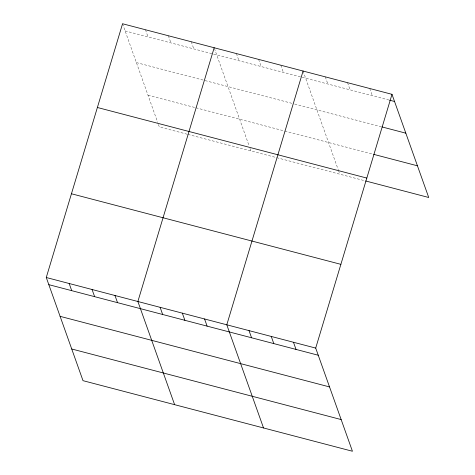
<?xml version="1.0" encoding="UTF-8"?>
<svg xmlns="http://www.w3.org/2000/svg" width="475" height="475" viewBox="0 0 475 475"><rect width="100%" height="100%" fill="white"/><g stroke="black" fill="none" stroke-linecap="round" stroke-linejoin="round"><path stroke-width="0.36" stroke-dasharray="2.38 1.78" d="M125.109 30.911L388.805 99.987M136.396 62.593L203.668 80.216M205.099 80.59L291.816 103.307M294.684 104.055L381.449 126.783M148.016 95.232L195.249 107.605M195.967 107.795L284.08 130.874M284.798 131.064L372.994 154.167M187.209 134.229L159.297 126.914L157.943 123.114M187.928 134.413L275.999 157.486M276.717 157.676L364.913 180.779M369.764 88.504L372.317 95.665M347.54 82.686L350.087 89.84M325.31 76.861L327.857 84.022M303.08 71.036L338.236 169.771M338.461 170.4L339.815 174.206M280.856 65.218L283.403 72.372M258.626 59.393L261.173 66.553M236.396 53.568L238.949 60.729M214.403 48.397L249.102 145.843M250.004 148.378L250.907 150.913M191.271 41.747L193.818 48.907M168.364 35.75L170.917 42.904M145.463 29.747L148.016 36.907M122.562 23.75L157.718 122.479"/><path stroke-width="0.71" d="M391.994 94.329L315.703 348.086L352.438 451.25L83.006 380.671L46.271 277.507L122.562 23.75L391.994 94.329L428.729 197.493L365.631 180.963M214.172 47.749L137.875 301.5L174.61 404.664M303.08 71.036L226.789 324.793L263.524 427.957M389.524 100.172L394.541 101.49M382.161 126.973L405.822 133.172M373.712 154.357L417.448 165.811M97.387 107.487L366.819 178.072M71.446 193.764L340.878 264.343M46.271 277.507L315.703 348.086M48.818 284.662L318.25 355.241M60.099 316.344L329.531 386.923M71.725 348.988L341.157 419.567M293.473 342.261L296.02 349.422M271.243 336.437L273.796 343.597M249.019 330.618L251.566 337.772M204.559 318.968L207.112 326.129M182.335 313.15L184.882 320.304M160.105 307.325L162.652 314.486M114.974 295.503L117.527 302.658M92.073 289.501L94.62 296.661M69.172 283.504L71.719 290.664"/></g></svg>
